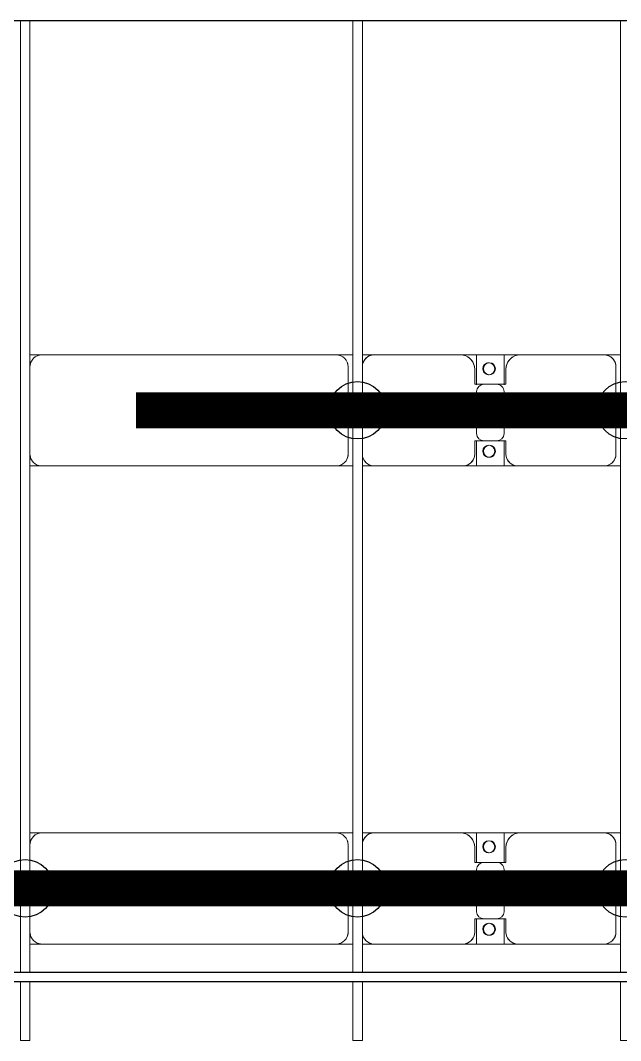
# Model space of a CAD drawing. Header units: millimetres. Extents: x -248177 to 167033, y 156986 to 268923.
# Drawn here: x -239142 to -236632, y 180113 to 184382 of the extents above; entities that cross this region are included whole.
import ezdxf

# ---------------------------------------------------------------- set-up
doc = ezdxf.new("R2010")
doc.units = ezdxf.units.MM
for name, color, linetype, lineweight in [('A-DETL-MBND', 5, 'Continuous', 9), ('A-GENM', 13, 'Continuous', 9), ('S-BEAM', 12, 'Continuous', 9)]:
    doc.layers.add(name, color=color, linetype=linetype, lineweight=lineweight)
doc.layers.add('GC-HOP 40x60 GIA CUONG', color=1, linetype='Continuous')

# ---------------------------------------------------------------- blocks, each defined once
blk = doc.blocks.new('Dầm C52 - Dầm C52-24591-BỐ TRÍ KHUNG KẾT CẤU BÈ PIN 02')
at = {"layer": 'S-BEAM', "color": 1}
for p, q in [((-27536.5, -20), (-27536.5, 20)), ((-27536.5, 20), (-27290.7, 20)), ((-27250.7, 20), (-23270.7, 20)), ((-27290.7, -20), (-27536.5, -20)), ((-23270.7, -20), (-27250.7, -20))]:
    blk.add_line(p, q, dxfattribs=at)
blk = doc.blocks.new('Dầm C52 - Hộp 40x60-25285-BỐ TRÍ KHUNG KẾT CẤU BÈ PIN 02')
at = {"layer": 'S-BEAM', "color": 3, "lineweight": 25}
blk.add_line((92417.5, -20), (-92417.5, -20), dxfattribs=at)
blk = doc.blocks.new('Dai phao do pin - DẢI PHAO ĐỠ PIN-V100-BỐ TRÍ KHUNG KẾT CẤU BÈ PIN 02')
at = {"layer": 'A-DETL-MBND', "color": 8}
for p, q in [((-670.3, 241.6), (-620.3, 241.6)), ((-670.3, 241.6), (-620.3, 241.6)), ((610.3, 241.6), (-620.3, 241.6)), ((610.3, 241.6), (679.7, 241.6)), ((610.3, 241.6), (679.7, 241.6)), ((719.7, 241.6), (769.7, 241.6)), ((719.7, 241.6), (769.7, 241.6)), ((1129.7, 241.6), (769.7, 241.6)), ((1129.7, 241.6), (1312.2, 241.6)), ((1312.2, 241.6), (1129.7, 241.6)), ((1197.8, 241.6), (1380.3, 241.6)), ((1197.8, 116.2), (1197.8, 241.6)), ((1380.3, 241.6), (1197.8, 241.6)), ((1312.2, 241.6), (1312.2, 116.2)), ((1730.3, 241.6), (1380.3, 241.6)), ((1730.3, 241.6), (1799.7, 241.6)), ((1730.3, 241.6), (1799.7, 241.6)), ((660.3, -173.4), (660.3, 191.6)), ((1189.7, 118.2), (1189.7, 181.6)), ((1320.3, 181.6), (1320.3, 118.2)), ((1780.3, -173.4), (1780.3, 191.6)), ((1282.2, 118.2), (1189.7, 118.2)), ((1197.8, 88.2), (1197.8, -88.2)), ((1320.3, 118.2), (1227.8, 118.2)), ((1312.2, -88.2), (1312.2, 88.2)), ((1189.7, -173.4), (1189.7, -118.2)), ((1189.7, -118.2), (1282.2, -118.2)), ((1197.8, -223.4), (1197.8, -116.2)), ((1227.8, -118.2), (1320.3, -118.2)), ((1312.2, -116.2), (1312.2, -223.4)), ((1320.3, -118.2), (1320.3, -173.4)), ((-620.3, -223.4), (-670.3, -223.4)), ((-620.3, -223.4), (-670.3, -223.4)), ((-620.3, -223.4), (610.3, -223.4)), ((679.7, -223.4), (610.3, -223.4)), ((679.7, -223.4), (610.3, -223.4)), ((769.7, -223.4), (719.7, -223.4)), ((769.7, -223.4), (719.7, -223.4)), ((769.7, -223.4), (1139.7, -223.4)), ((1312.2, -223.4), (1139.7, -223.4)), ((1139.7, -223.4), (1312.2, -223.4)), ((1370.3, -223.4), (1197.8, -223.4)), ((1197.8, -223.4), (1370.3, -223.4)), ((1370.3, -223.4), (1730.3, -223.4)), ((1799.7, -223.4), (1730.3, -223.4)), ((1799.7, -223.4), (1730.3, -223.4))]:
    blk.add_line(p, q, dxfattribs=at)
for centre, radius, start, end in [((-620.3, 191.6), 50, 90, 180), ((-620.3, 191.6), 50, 150, 180), ((-620.3, 191.6), 50, 105, 135), ((610.3, 191.6), 50, 360, 90), ((610.3, 191.6), 50, 60, 90), ((610.3, 191.6), 50, 15, 30), ((769.7, 191.6), 50, 90, 180), ((769.7, 191.6), 50, 105, 180), ((1129.7, 181.6), 60, 360, 90), ((1129.7, 181.6), 60, 360, 60), ((1380.3, 181.6), 60, 90, 180), ((1380.3, 181.6), 60, 120, 180), ((1730.3, 191.6), 50, 360, 90), ((1730.3, 191.6), 50, 360, 75), ((1248.6, 183.2), 25, 360, 180), ((1248.6, 183.2), 25, 180, 0), ((1248.6, 183.2), 25, 360, 165), ((1251.4, 183.2), 25, 0, 180), ((1251.4, 183.2), 25, 90, 180), ((1251.4, 183.2), 25, 180, 360), ((1251.4, 183.2), 25, 180, 300), ((1248.6, 183.2), 25, 210, 360), ((1251.4, 183.2), 25, 15, 75), ((1251.4, 183.2), 25, 330, 345), ((1227.8, 88.2), 30, 90, 180), ((1282.2, 88.2), 30, 360, 90), ((1227.8, -88.2), 30, 180, 270), ((1282.2, -88.2), 30, 270, 360), ((1248.6, -161.8), 25, 0, 180), ((1248.6, -161.8), 25, 180, 0), ((1248.6, -161.8), 25, 105, 165), ((1248.6, -161.8), 25, 195, 360), ((1251.4, -161.8), 25, 0, 180), ((1251.4, -161.8), 25, 105, 180), ((1251.4, -161.8), 25, 180, 0), ((1251.4, -161.8), 25, 180, 270), ((1248.6, -161.8), 25, 360, 75), ((1251.4, -161.8), 25, 15, 75), ((1251.4, -161.8), 25, 285, 345), ((-620.3, -173.4), 50, 180, 270), ((-620.3, -173.4), 50, 180, 210), ((610.3, -173.4), 50, 270, 360), ((610.3, -173.4), 50, 330, 360), ((769.7, -173.4), 50, 180, 270), ((769.7, -173.4), 50, 180, 255), ((1139.7, -173.4), 50, 270, 360), ((1139.7, -173.4), 50, 285, 360), ((1370.3, -173.4), 50, 180, 270), ((1370.3, -173.4), 50, 180, 255), ((1730.3, -173.4), 50, 270, 360), ((1730.3, -173.4), 50, 285, 360), ((-620.3, -173.4), 50, 240, 270), ((610.3, -173.4), 50, 285, 300)]:
    blk.add_arc(centre, radius, start, end, dxfattribs=at)
blk = doc.blocks.new('Dai phao do pin - DẢI PHAO ĐỠ PIN-V102-BỐ TRÍ KHUNG KẾT CẤU BÈ PIN 02')
at = {"layer": 'A-DETL-MBND', "color": 8}
for p, q in [((-670.3, 241.6), (-620.3, 241.6)), ((-670.3, 241.6), (-620.3, 241.6)), ((610.3, 241.6), (-620.3, 241.6)), ((610.3, 241.6), (679.7, 241.6)), ((610.3, 241.6), (679.7, 241.6)), ((719.7, 241.6), (769.7, 241.6)), ((719.7, 241.6), (769.7, 241.6)), ((1129.7, 241.6), (769.7, 241.6)), ((1129.7, 241.6), (1312.2, 241.6)), ((1312.2, 241.6), (1129.7, 241.6)), ((1197.8, 241.6), (1380.3, 241.6)), ((1197.8, 116.2), (1197.8, 241.6)), ((1380.3, 241.6), (1197.8, 241.6)), ((1312.2, 241.6), (1312.2, 116.2)), ((1730.3, 241.6), (1380.3, 241.6)), ((1730.3, 241.6), (1799.7, 241.6)), ((1730.3, 241.6), (1799.7, 241.6)), ((660.3, -173.4), (660.3, 191.6)), ((1189.7, 118.2), (1189.7, 181.6)), ((1320.3, 181.6), (1320.3, 118.2)), ((1780.3, -173.4), (1780.3, 191.6)), ((1282.2, 118.2), (1189.7, 118.2)), ((1197.8, 88.2), (1197.8, -88.2)), ((1320.3, 118.2), (1227.8, 118.2)), ((1312.2, -88.2), (1312.2, 88.2)), ((1189.7, -173.4), (1189.7, -118.2)), ((1189.7, -118.2), (1282.2, -118.2)), ((1197.8, -223.4), (1197.8, -116.2)), ((1227.8, -118.2), (1320.3, -118.2)), ((1312.2, -116.2), (1312.2, -223.4)), ((1320.3, -118.2), (1320.3, -173.4)), ((-620.3, -223.4), (-670.3, -223.4)), ((-620.3, -223.4), (-670.3, -223.4)), ((-620.3, -223.4), (610.3, -223.4)), ((679.7, -223.4), (610.3, -223.4)), ((679.7, -223.4), (610.3, -223.4)), ((769.7, -223.4), (719.7, -223.4)), ((769.7, -223.4), (719.7, -223.4)), ((769.7, -223.4), (1139.7, -223.4)), ((1312.2, -223.4), (1139.7, -223.4)), ((1139.7, -223.4), (1312.2, -223.4)), ((1370.3, -223.4), (1197.8, -223.4)), ((1197.8, -223.4), (1370.3, -223.4)), ((1370.3, -223.4), (1730.3, -223.4)), ((1799.7, -223.4), (1730.3, -223.4)), ((1799.7, -223.4), (1730.3, -223.4))]:
    blk.add_line(p, q, dxfattribs=at)
for centre, radius, start, end in [((-620.3, 191.6), 50, 90, 180), ((-620.3, 191.6), 50, 150, 180), ((-620.3, 191.6), 50, 105, 135), ((610.3, 191.6), 50, 360, 90), ((610.3, 191.6), 50, 60, 90), ((610.3, 191.6), 50, 15, 30), ((769.7, 191.6), 50, 90, 180), ((769.7, 191.6), 50, 105, 180), ((1129.7, 181.6), 60, 360, 90), ((1129.7, 181.6), 60, 360, 60), ((1380.3, 181.6), 60, 90, 180), ((1380.3, 181.6), 60, 120, 180), ((1730.3, 191.6), 50, 360, 90), ((1730.3, 191.6), 50, 360, 75), ((1248.6, 183.2), 25, 360, 180), ((1248.6, 183.2), 25, 180, 0), ((1248.6, 183.2), 25, 360, 165), ((1251.4, 183.2), 25, 0, 180), ((1251.4, 183.2), 25, 90, 180), ((1251.4, 183.2), 25, 180, 360), ((1251.4, 183.2), 25, 180, 300), ((1248.6, 183.2), 25, 210, 360), ((1251.4, 183.2), 25, 15, 75), ((1251.4, 183.2), 25, 330, 345), ((1227.8, 88.2), 30, 90, 180), ((1282.2, 88.2), 30, 360, 90), ((1227.8, -88.2), 30, 180, 270), ((1282.2, -88.2), 30, 270, 360), ((1248.6, -161.8), 25, 0, 180), ((1248.6, -161.8), 25, 180, 0), ((1248.6, -161.8), 25, 105, 165), ((1248.6, -161.8), 25, 195, 360), ((1251.4, -161.8), 25, 0, 180), ((1251.4, -161.8), 25, 105, 180), ((1251.4, -161.8), 25, 180, 0), ((1251.4, -161.8), 25, 180, 270), ((1248.6, -161.8), 25, 360, 75), ((1251.4, -161.8), 25, 15, 75), ((1251.4, -161.8), 25, 285, 345), ((-620.3, -173.4), 50, 180, 270), ((-620.3, -173.4), 50, 180, 210), ((610.3, -173.4), 50, 270, 360), ((610.3, -173.4), 50, 330, 360), ((769.7, -173.4), 50, 180, 270), ((769.7, -173.4), 50, 180, 255), ((1139.7, -173.4), 50, 270, 360), ((1139.7, -173.4), 50, 285, 360), ((1370.3, -173.4), 50, 180, 270), ((1370.3, -173.4), 50, 180, 255), ((1730.3, -173.4), 50, 270, 360), ((1730.3, -173.4), 50, 285, 360), ((-620.3, -173.4), 50, 240, 270), ((610.3, -173.4), 50, 285, 300)]:
    blk.add_arc(centre, radius, start, end, dxfattribs=at)
blk = doc.blocks.new('Dầm C52 - Hộp 40x60-V154-BỐ TRÍ KHUNG KẾT CẤU BÈ PIN 02')
at = {"layer": 'S-BEAM', "color": 3, "lineweight": 25}
for p, q in [((-92417.5, 20), (-19989.2, 20)), ((-19989.2, -20), (-92417.5, -20))]:
    blk.add_line(p, q, dxfattribs=at)
blk = doc.blocks.new('HOBANMONG_BEPIN 2_rvt-1-BỐ TRÍ KHUNG KẾT CẤU BÈ PIN 02')
at = {"layer": 'A-GENM', "lineweight": 9, "rotation": 0.0007586094741477002}
for name, p in [('Dai phao do pin - DẢI PHAO ĐỠ PIN-V100-BỐ TRÍ KHUNG KẾT CẤU BÈ PIN 02', (-238432.2, 182740.8)), ('Dai phao do pin - DẢI PHAO ĐỠ PIN-V102-BỐ TRÍ KHUNG KẾT CẤU BÈ PIN 02', (-238432.2, 180740.8))]:
    blk.add_blockref(name, p, dxfattribs=at)
at = {"layer": 'S-BEAM', "lineweight": 9}
for name, p, rotation in [('Dầm C52 - Dầm C52-24591-BỐ TRÍ KHUNG KẾT CẤU BÈ PIN 02', (-239122.8, 207649.8), 90.00075860989138), ('Dầm C52 - Dầm C52-24591-BỐ TRÍ KHUNG KẾT CẤU BÈ PIN 02', (-237732.8, 207649.8), 90.00075860989138), ('Dầm C52 - Dầm C52-24591-BỐ TRÍ KHUNG KẾT CẤU BÈ PIN 02', (-236612.8, 207649.8), 90.00075860989138), ('Dầm C52 - Hộp 40x60-25285-BỐ TRÍ KHUNG KẾT CẤU BÈ PIN 02', (-148736.2, 184400.3), 0.0007586094741477002), ('Dầm C52 - Hộp 40x60-V154-BỐ TRÍ KHUNG KẾT CẤU BÈ PIN 02', (-148736.2, 180380.3), 0.0007586094741477002)]:
    blk.add_blockref(name, p, dxfattribs=dict(at, rotation=rotation))

msp = doc.modelspace()

# ---------------------------------------------------------------- linework, layer by layer
at = {"layer": 'GC-HOP 40x60 GIA CUONG', "const_width": 150}
for points in [[(-238659.5, 182750.3), (-223659.5, 182750.3)], [(-240934, 180750.3), (-225934, 180750.3)]]:
    msp.add_lwpolyline(points, dxfattribs=at)
at = {"layer": 'GC-HOP 40x60 GIA CUONG'}
for centre in [(-237732.8, 182750.3), (-236612.8, 182750.3), (-239122.8, 180750.3), (-237732.8, 180750.3), (-236612.8, 180750.3)]:
    msp.add_circle(centre, 120, dxfattribs=at)

# ---------------------------------------------------------------- block references
at = {"lineweight": 5}
msp.add_blockref('HOBANMONG_BEPIN 2_rvt-1-BỐ TRÍ KHUNG KẾT CẤU BÈ PIN 02', (0, 0), dxfattribs=at)

doc.saveas('drawing.dxf')
